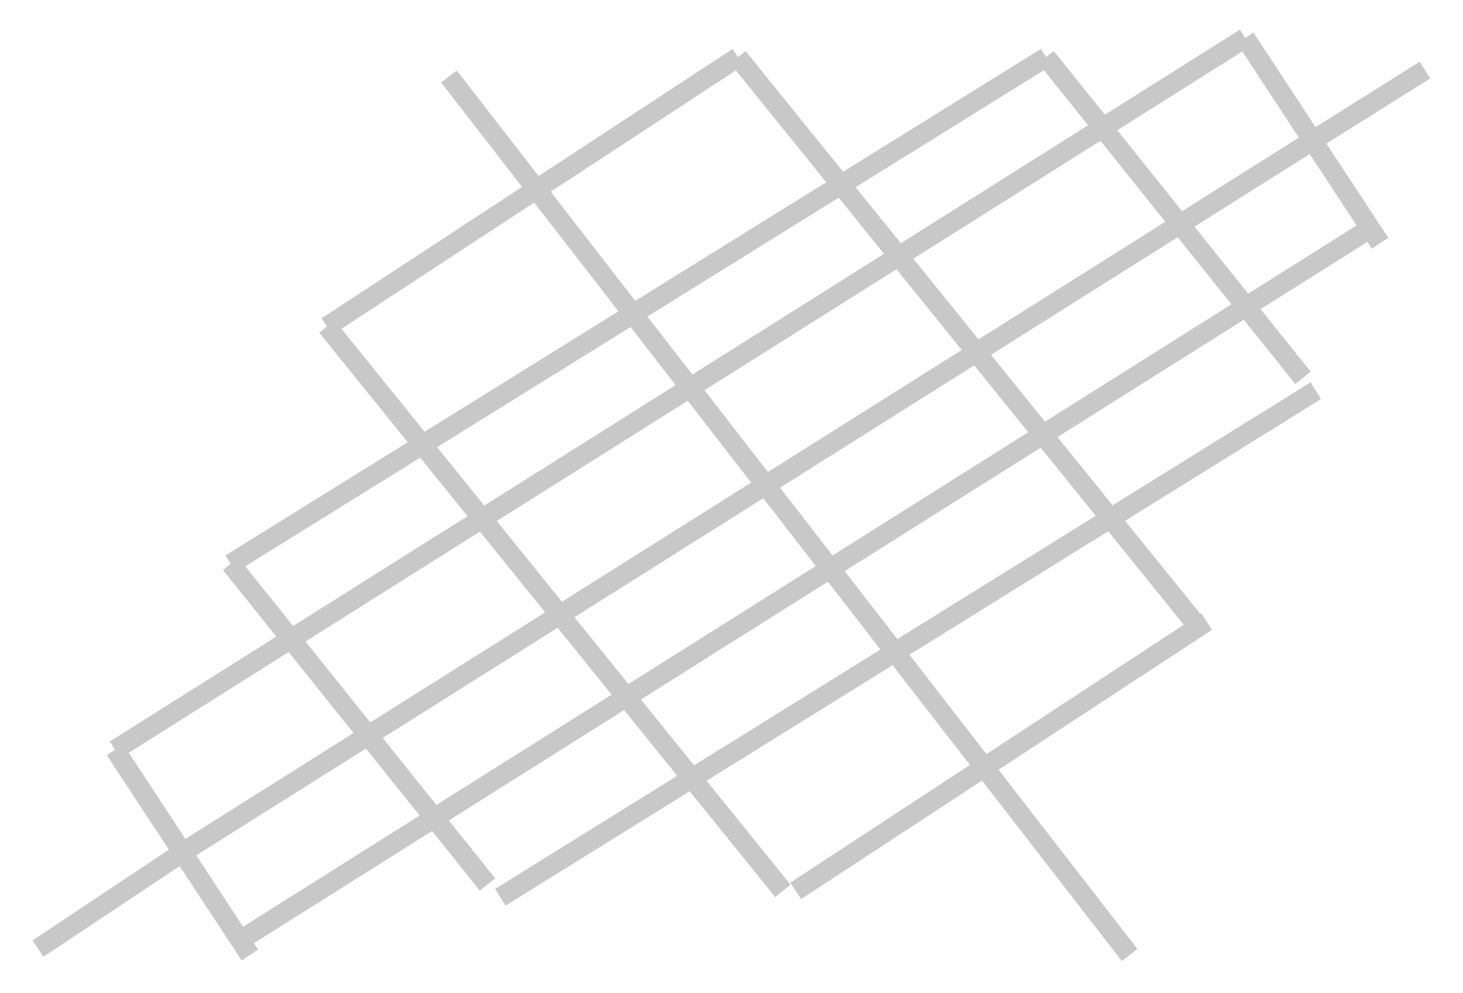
# Model space of a CAD drawing. Extents: x -0.05 to 7.08, y -0.08 to 4.67.
import ezdxf

# ---------------------------------------------------------------- set-up
doc = ezdxf.new("R2010")
doc.units = 0
doc.header["$MEASUREMENT"] = 0
doc.layers.get('0').update_dxf_attribs({"linetype": 'CONTINUOUS'})

msp = doc.modelspace()

# ---------------------------------------------------------------- linework, layer by layer
at = {"const_width": 0.1}
for points in [[(0.3908, 1.0082), (6.1221, 4.6181)], [(6.1221, 4.6181), (6.8059, 3.5774)], [(0.9769, 1.9513), (5.1126, 4.5205)], [(1.4654, 3.1546), (3.5495, 4.5205)], [(3.5495, 4.5205), (5.8616, 1.6586)], [(5.1126, 4.5205), (6.4152, 2.8944)], [(0.7327, 0.4878), (6.464, 4.0977), (7.0339, 4.4555)], [(2.0841, 4.423), (5.5359, -0.0325)], [(1.0095, 0.0325), (6.7408, 3.6424)], [(1.4654, 3.1546), (3.7775, 0.2927)], [(2.3446, 0.2602), (6.4803, 2.8294)], [(0.9769, 1.9513), (2.2795, 0.3252)], [(3.8426, 0.2927), (5.9267, 1.6586)], [(0.3908, 1.0082), (1.0746, -0.0325)], [(0.7327, 0.4878), (0, 0)]]:
    msp.add_lwpolyline(points, dxfattribs=at)

doc.saveas('drawing.dxf')
